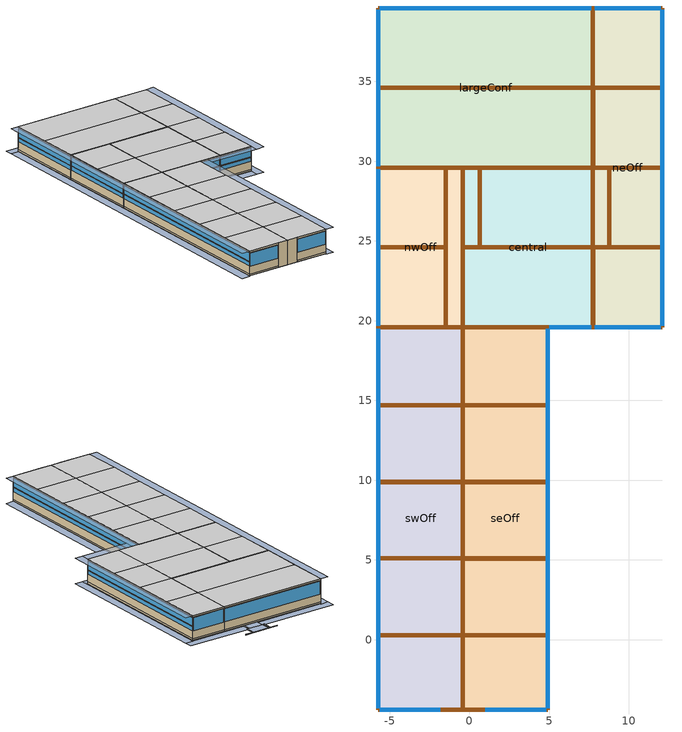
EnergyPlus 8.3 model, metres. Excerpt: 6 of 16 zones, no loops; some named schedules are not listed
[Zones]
central
 floor to underfloor_void_space (internal_floor_4): 7.75,19.6 -0.41,19.6 -0.41,29.6 7.75,29.6 z1.12
 wall outside (insulated_metal_panel_wall_mull): 4.91,19.6 7.75,19.6 z1.12:1.32; 4.91,19.6 7.75,19.6 z3.92:4.12
 wall outside (insulated_metal_panel_wall_5): 4.91,19.6 7.75,19.6 z1.32:3.92
 wall to nwOff (internal_partition_9): -0.41,19.6 -0.41,29.6 z1.12:4.12
 wall to seOff (internal_partition_9): 4.91,19.6 -0.41,19.6 z1.12:4.12
 wall to largeConf (internal_partition_9): 7.74,29.6 -0.41,29.6 z1.12:4.12
 wall to neOff (internal_partition_9): 7.74,29.6 7.74,19.6 z1.12:4.12
 window (lowe_double_layer_uip0d43_100123456): 5.01,19.6 7.65,19.6 z2.84:3.87; 5.01,19.6 7.65,19.6 z2.27:2.74
 door inside (IRTSurface): 7.73,29.6 -0.41,29.6 / 7.74,29.59 7.74,19.6 / 4.9,19.6 -0.41,19.6 / -0.41,19.6 -0.41,29.59 z1.12:4.12; 7.74,24.6 -0.41,24.6 -0.41,19.6 7.74,19.6 z4.12; 0.65,24.6 7.74,24.6 7.74,29.59 0.65,29.59 z4.12
 ceiling to roofN0 (ceiling_tile_panel_12): -0.41,19.6 7.75,19.6 7.75,24.6 -0.41,24.6 z4.12
 ceiling to roofN1 (cooled_panel_12): -0.41,24.6 7.75,24.6 7.75,29.6 -0.41,29.6 z4.12
neOff
 floor to underfloor_void_space (internal_floor_noCarpet): 12.1,19.6 7.75,19.6 7.75,39.6 12.1,39.6 z1.12
 wall outside (insulated_metal_panel_wall_mull): 7.75,19.6 12.1,19.6 12.1,39.61 7.75,39.61 z1.12:1.32; 7.75,19.6 12.1,19.6 12.1,39.61 7.75,39.61 z3.92:4.12
 wall outside (insulated_metal_panel_wall_5): 7.75,19.6 12.1,19.6 12.1,39.61 7.75,39.61 z1.32:3.92
 wall to largeConf (internal_partition_9): 7.75,29.6 7.75,39.6 z1.12:4.12
 window (lowe_double_layer_uip0d43_100123456): 12.1,19.7 12.1,39.51 / 7.85,19.6 12,19.6 z2.84:3.87; 12.1,19.7 12.1,39.51 / 7.85,19.6 12,19.6 z2.27:2.74; 12,39.61 7.85,39.61 z2.27:3.87
 door inside (IRTSurface): 7.75,29.6 7.75,39.59 z1.12:4.12; 7.75,34.6 12.1,34.6 12.1,39.6 7.75,39.6 z4.12; 7.76,19.6 12.1,19.6 12.1,24.6 7.76,24.6 z4.12; 8.76,24.6 12.1,24.6 12.1,29.59 8.76,29.59 z4.12; 7.75,29.6 12.1,29.6 12.1,34.59 7.75,34.59 z4.12
 ceiling to roofN0 (ceiling_tile_panel_12): 7.75,19.6 12.1,19.6 12.1,24.6 7.75,24.6 z4.12
 ceiling to roofN3 (ceiling_tile_panel_12): 7.75,34.6 12.1,34.6 12.1,39.6 7.75,39.6 z4.12
 ceiling to roofN1 (cooled_panel_12): 7.75,24.6 12.1,24.6 12.1,29.6 7.75,29.6 z4.12
 ceiling to roofN2 (ceiling_tile_panel_12): 7.75,29.6 12.1,29.6 12.1,34.6 7.75,34.6 z4.12
seOff
 floor to underfloor_void_space (internal_floor_4): 4.91,-4.41 -0.41,-4.41 -0.41,19.6 4.91,19.6 z1.12
 wall outside (insulated_metal_panel_wall_5): 0.91,-4.41 4.91,-4.41 4.91,19.6 z1.32:3.92
 wall outside (insulated_metal_panel_wall_mull): 0.91,-4.41 4.91,-4.41 4.91,19.6 z3.92:4.12; 0.91,-4.41 4.91,-4.41 4.91,19.6 z1.12:1.32
 wall to swOff (internal_partition_9): -0.41,19.6 -0.41,-4.41 z1.12:4.12
 wall adiabatic (insulated_metal_panel_wall_5): -0.41,-4.41 0.91,-4.41 z1.12:4.12
 window (lowe_double_layer_uip0d43_100123456): 4.91,-4.31 4.91,19.5 z2.27:2.74; 4.91,-4.31 4.91,19.5 z2.84:3.87; 1.01,-4.41 4.81,-4.41 z2.27:3.87
 door inside (IRTSurface): -0.41,19.6 -0.41,-4.4 z1.12:4.12; -0.41,0.29 4.91,0.29 4.91,5.08 -0.41,5.08 z4.12; -0.41,5.09 4.91,5.09 4.91,9.88 -0.41,9.88 z4.12; -0.41,9.89 4.91,9.89 4.91,14.68 -0.41,14.68 z4.12; -0.41,-4.41 4.91,-4.41 4.91,0.28 -0.41,0.28 z4.12; -0.41,14.69 4.91,14.69 4.91,19.59 -0.41,19.59 z4.12
 ceiling to roofS1 (ceiling_tile_panel_12): -0.41,0.29 4.91,0.29 4.91,5.09 -0.41,5.09 z4.12
 ceiling to roofS2 (ceiling_tile_panel_12): -0.41,5.09 4.91,5.09 4.91,9.89 -0.41,9.89 z4.12
 ceiling to roofS3 (ceiling_tile_panel_12): -0.41,9.89 4.91,9.89 4.91,14.69 -0.41,14.69 z4.12
 ceiling to roofS0 (ceiling_tile_panel_12): -0.41,-4.41 4.91,-4.41 4.91,0.29 -0.41,0.29 z4.12
 ceiling to roofS4 (ceiling_tile_panel_12): -0.41,14.69 4.91,14.69 4.91,19.6 -0.41,19.6 z4.12
swOff
 floor to underfloor_void_space (internal_floor_4): -0.41,-4.41 -5.72,-4.41 -5.72,19.6 -0.41,19.6 z1.12
 wall outside (insulated_metal_panel_wall_mull): -5.72,19.6 -5.72,-4.41 -1.72,-4.41 z3.92:4.12; -5.72,19.6 -5.72,-4.41 -1.72,-4.41 z1.12:1.32
 wall outside (insulated_metal_panel_wall_5): -5.72,19.6 -5.72,-4.41 -1.72,-4.41 z1.32:3.92
 wall to nwOff (internal_partition_9): -5.72,19.6 -0.41,19.6 z1.12:4.12
 wall adiabatic (insulated_metal_panel_wall_5): -1.72,-4.41 -0.41,-4.41 z1.12:4.12
 window (lowe_double_layer_uip0d43_100123456): -5.72,19.5 -5.72,-4.31 z2.84:3.87; -5.72,19.5 -5.72,-4.31 z2.27:2.74; -5.62,-4.41 -1.82,-4.41 z2.27:3.87
 door inside (IRTSurface): -5.72,19.6 -0.42,19.6 z1.12:4.12; -5.72,5.09 -0.41,5.09 -0.41,9.88 -5.72,9.88 z4.12; -5.72,9.89 -0.41,9.89 -0.41,14.68 -5.72,14.68 z4.12; -5.72,-4.41 -0.41,-4.41 -0.41,0.28 -5.72,0.28 z4.12; -5.72,14.69 -0.41,14.69 -0.41,19.59 -5.72,19.59 z4.12
 ceiling to roofS1 (ceiling_tile_panel_12): -5.72,0.29 -0.41,0.29 -0.41,5.09 -5.72,5.09 z4.12
 ceiling to roofS2 (ceiling_tile_panel_12): -5.72,5.09 -0.41,5.09 -0.41,9.89 -5.72,9.89 z4.12
 ceiling to roofS3 (ceiling_tile_panel_12): -5.72,9.89 -0.41,9.89 -0.41,14.69 -5.72,14.69 z4.12
 ceiling to roofS0 (ceiling_tile_panel_12): -5.72,-4.41 -0.41,-4.41 -0.41,0.29 -5.72,0.29 z4.12
 ceiling to roofS4 (ceiling_tile_panel_12): -5.72,14.69 -0.41,14.69 -0.41,19.6 -5.72,19.6 z4.12
nwOff
 floor to underfloor_void_space (internal_floor_noCarpet): -0.41,19.6 -5.72,19.6 -5.72,29.6 -0.41,29.6 z1.12
 wall outside (insulated_metal_panel_wall_5): -5.72,29.6 -5.72,19.6 z1.32:3.92
 wall outside (insulated_metal_panel_wall_mull): -5.72,29.6 -5.72,19.6 z3.92:4.12; -5.72,29.6 -5.72,19.6 z1.12:1.32
 wall to largeConf (internal_partition_9): -5.72,29.6 -0.41,29.6 z1.12:4.12
 window (lowe_double_layer_uip0d43_100123456): -5.72,29.5 -5.72,19.7 z2.84:3.87; -5.72,29.5 -5.72,19.7 z2.27:2.74
 door inside (IRTSurface): -5.72,29.6 -0.42,29.6 z1.12:4.12; -5.72,19.6 -1.47,19.6 -1.47,24.59 -5.72,24.59 z4.12; -5.72,24.6 -1.47,24.6 -1.47,29.59 -5.72,29.59 z4.12
 ceiling to roofN0 (cooled_panel_12): -0.41,24.6 -5.72,24.6 -5.72,19.6 -0.41,19.6 z4.12
 ceiling to roofN1 (cooled_panel_12): -5.72,24.6 -0.41,24.6 -0.41,29.6 -5.72,29.6 z4.12
largeConf
 floor to underfloor_void_space (internal_floor_noCarpet): 7.75,29.6 -5.72,29.6 -5.72,39.6 7.75,39.6 z1.12
 wall outside (insulated_metal_panel_wall_5): 7.75,39.61 -5.72,39.6 -5.72,29.6 z1.32:3.92
 wall outside (insulated_metal_panel_wall_mull): 7.75,39.61 -5.72,39.6 -5.72,29.6 z3.92:4.12; 7.75,39.61 -5.72,39.6 -5.72,29.6 z1.12:1.32
 window (lowe_double_layer_uip0d43_100123456): -5.72,39.5 -5.72,29.7 z2.27:2.74; -5.72,39.5 -5.72,29.7 z2.84:3.87; 7.65,39.6 -5.62,39.6 z2.27:3.87
 door inside (IRTSurface): -5.72,34.6 7.74,34.6 7.74,39.59 -5.72,39.59 z4.12; -5.72,29.6 7.74,29.6 7.74,34.59 -5.72,34.59 z4.12
 ceiling to roofN3 (ceiling_tile_panel_12): -5.72,34.6 7.75,34.6 7.75,39.6 -5.72,39.6 z4.12
 ceiling to roofN2 (ceiling_tile_panel_12): -5.72,29.6 7.75,29.6 7.75,34.6 -5.72,34.6 z4.12
shading: 1.88,41.75 2.88,41.75 / 2.88,41.75 2.88,40.61 / 2.88,40.61 3.18,40.61 / 3.18,40.61 3.19,39.6 / 3.19,39.6 4.98,39.6 / 4.98,39.6 4.98,40.61 / 4.98,40.61 5.28,40.61 / 5.28,40.61 5.28,41.75 / 5.28,41.75 6.28,41.75 z1.02:1.12; 13.1,18.6 12.1,18.6 12.1,39.61 13.1,39.61 z4.12; 5.91,-4.41 4.91,-4.41 4.91,19.6 5.91,19.6 z4.12; 12.1,18.6 5.92,18.6 5.92,19.6 12.1,19.6 z4.12; -5.72,-4.4 -6.72,-4.4 -6.72,39.61 -5.72,39.61 z4.12; -5.72,-4.41 -6.72,-4.41 -6.72,39.6 -5.72,39.6 z1.02; 5.91,-4.41 4.91,-4.41 4.91,19.6 5.91,19.6 z1.02; 12.1,18.6 5.92,18.6 5.92,19.6 12.1,19.6 z1.02; 13.1,18.59 12.1,18.59 12.1,39.6 13.1,39.6 z1.02; 4.98,39.6 3.19,39.6 3.18,40.61 4.98,40.61 z1.02; 5.28,40.61 4.98,40.61 4.98,41.75 5.28,41.75 z1.02; 4.98,40.61 2.88,40.61 2.88,41.75 4.98,41.75 z1.02; 3.19,39.6 4.98,39.6 4.98,40.61 3.18,40.61 z1.12; 3.18,40.61 5.28,40.61 5.28,41.75 3.17,41.75 z1.12; 3.18,39.61 -6.72,39.6 -6.72,40.6 3.18,40.61 z1.02; 13.1,39.61 4.98,39.6 4.98,40.6 13.1,40.61 z1.02
[Building]
Building: North Axis {deg}=15; Terrain=Suburbs; Loads Convergence Tolerance Value=0.04; Temperature Convergence Tolerance Value {deltaC}=0.4; Solar Distribution=FullExterior; Maximum Number of Warmup Days=25; Minimum Number of Warmup Days=6
[Site:Location]
Pittsburgh PA USA: Latitude {deg}=40.36; Longitude {deg}=-79.92; Time Zone {hr}=-5; Elevation {m}=388
[SizingPeriod:DesignDay] Day of Month=15; Humidity Condition Type=WetBulb; Barometric Pressure {Pa}=96749.9; Wind Direction {deg}=0; Rain Indicator=No; Snow Indicator=No
Name | Month | Day Type | Maximum Dry-Bulb Temperature {C} | Daily Dry-Bulb Temperature Range {deltaC} | Wetbulb or DewPoint at Maximum Dry-Bulb {C} | Wind Speed {m/s} | Daylight Saving Time Indicator | Sky Clearness
Summer Design Day in Pittsburgh PA 99.6 | 7 | SummerDesignDay | 32.2 | 9.8 | 22.4 | 0 | Yes | 0.98
Winter Design Day in Pittsburgh PA 99.6 | 1 | WinterDesignDay | -14.7 | 0 | -14.7 | 11.2 | No | 0
[Site:GroundTemperature:BuildingSurface]
18, 18, 18, 18, 18, 18, 18, 18, 18, 18, 18, 18
[Site:GroundTemperature:FCfactorMethod]
January Ground Temperature {C}=2.1; February Ground Temperature {C}=1.21; March Ground Temperature {C}=2.79; April Ground Temperature {C}=5.27; May Ground Temperature {C}=11.76; June Ground Temperature {C}=16.77; July Ground Temperature {C}=20.14; August Ground Temperature {C}=21.17; September Ground Temperature {C}=19.42; October Ground Temperature {C}=15.53; November Ground Temperature {C}=10.34; December Ground Temperature {C}=5.52
[Site:GroundTemperature:Shallow]
14, 14, 14, 14, 14, 14, 14, 14, 14, 14, 14, 14
[Site:GroundTemperature:Deep]
14, 14, 14, 14, 14, 14, 14, 14, 14, 14, 14, 14
[Site:GroundReflectance]
0.2, 0.2, 0.2, 0.2, 0.2, 0.2, 0.2, 0.2, 0.2, 0.2, 0.2, 0.2
[Site:GroundReflectance:SnowModifier]
2, 2
[Material]
aerated_concrete_1cm: Rough, 0.05, 1.13, 2000, 1000, 0.9, 0.6, 0.6
steel_5mm: Rough, 0.05, 45, 7800, 480, 0.9, 0.6, 0.6
foam_polyisocyanate_105mm; foam_polyisocyanate_105mm_mull: Rough, 0.105, 0.03, 45, 1470, 0.9, 0.6, 0.6
gypsum_plasterboard_25mm: Rough, 0.025, 0.25, 900, 1000, 0.9, 0.5, 0.5
ceiling_tile_1cm: Rough, 0.005, 0.056, 380, 1000, 0.9, 0.5, 0.5
copper_2mm: Rough, 0.005, 200, 7000, 460, 0.9, 0.6, 0.6
[Material:NoMass] Roughness=Rough; Thermal Absorptance=0.9; Solar Absorptance=0.7; Visible Absorptance=0.7
Name | Thermal Resistance {m2-K/W}
carpet | 0.28
air_gap_10mm | 0.15
[Material:InfraredTransparent]
IRTMaterial
[WindowMaterial:SimpleGlazingSystem]
iw_ext_win_simple: U-Factor #CaliPara4:External Window U,=2.655; was 0.292 Solar Heat Gain Coefficient #CaliPara5:External Window SHGC,=0.422; Visible Transmittance=0.252
[WindowMaterial:Shade]
internal_shade_30004: Solar Transmittance=0.05; Solar Reflectance=0.35; Visible Transmittance=0.05; Visible Reflectance=0.35; Infrared Hemispherical Emissivity=0.9; Infrared Transmittance=0; Thickness {m}=0.005; Conductivity {W/m-K}=0.1; Shade to Glass Distance {m}=0.05; Top Opening Multiplier=0; Bottom Opening Multiplier=0; Left-Side Opening Multiplier=0; Right-Side Opening Multiplier=0; Airflow Permeability=0
[WindowMaterial:Blind] Slat Orientation=Horizontal; Slat Infrared Hemispherical Transmittance=0; Blind Top Opening Multiplier=0.5; Blind Bottom Opening Multiplier=0.5; Blind Left Side Opening Multiplier=0.5; Blind Right Side Opening Multiplier=0.5; Minimum Slat Angle {deg}=0
Name | Slat Width {m} | Slat Separation {m} | Slat Thickness {m} | Slat Angle {deg} | Slat Conductivity {W/m-K} | Slat Beam Solar Transmittance | Front Side Slat Beam Solar Reflectance | Back Side Slat Beam Solar Reflectance | Slat Diffuse Solar Transmittance | Front Side Slat Diffuse Solar Reflectance | Back Side Slat Diffuse Solar Reflectance | Slat Beam Visible Transmittance | Front Side Slat Beam Visible Reflectance | Back Side Slat Beam Visible Reflectance | Slat Diffuse Visible Transmittance | Front Side Slat Diffuse Visible Reflectance | Back Side Slat Diffuse Visible Reflectance | Front Side Slat Infrared Hemispherical Emissivity | Back Side Slat Infrared Hemispherical Emissivity | Blind to Glass Distance {m} | Maximum Slat Angle {deg}
external_reflector_30001 | 0.37 | 0.37 | 0.01 | 0 | 1 | 0.332 | 0.5 | 0.1 | 0.332 | 0.5 | 0.1 | 0.337 | 0.5 | 0.1 | 0.337 | 0.5 | 0.1 | 0.84 | 0.84 | 1 | 90
blind_3002 | 0.007 | 0.005 | 0.0002 | 20 | 221 | 0 | 0.8 | 0.8 | 0 | 0.8 | 0.8 | 0 | 0.8 | 0.8 | 0 | 0.8 | 0.8 | 0.9 | 0.9 | 0.02 | 0
[Construction]
insulated_metal_panel_wall_5: steel_5mm, foam_polyisocyanate_105mm, steel_5mm
internal_partition_9: gypsum_plasterboard_25mm, air_gap_10mm, gypsum_plasterboard_25mm
lowe_double_layer_uip0d43_100123456: iw_ext_win_simple
lowe_double_layer_inside_blind_2001: iw_ext_win_simple, blind_3002
lowe_double_layer_inside_shade_2003: iw_ext_win_simple, internal_shade_30004
lowe_double_layer_outside_reflector_2004: external_reflector_30001, iw_ext_win_simple
lowe_double_layer_outside_blind_2006: blind_3002, iw_ext_win_simple
internal_floor_4: aerated_concrete_1cm, carpet
internal_floor_noCarpet: aerated_concrete_1cm
ceiling_tile_panel_12: ceiling_tile_1cm
IRTSurface: IRTMaterial
[Construction:InternalSource]
cooled_panel_12: 1, 1, 1, 0.3, copper_2mm, copper_2mm
insulated_metal_panel_wall_mull: 2, 2, 1, 0.3, steel_5mm, foam_polyisocyanate_105mm_mull, copper_2mm
[WindowProperty:ShadingControl] Shading Control Type=AlwaysOn; Shading Control Is Scheduled=No; Glare Control Is Active=No; Setpoint 2 {W/m2 or deg C}=0
Name | Shading Type | Construction with Shading | Type of Slat Angle Control for Blinds
interior_blind_control_1001 | InteriorBlind | lowe_double_layer_inside_blind_2001 | FixedSlatAngle
interior_shade_control_1003 | InteriorShade | lowe_double_layer_inside_shade_2003 | FixedSlatAngle
external_reflector_control_1004 | ExteriorBlind | lowe_double_layer_outside_reflector_2004 | BlockBeamSolar
external_blind_control_1006 | ExteriorBlind | lowe_double_layer_outside_blind_2006 | FixedSlatAngle
[Zone] Type=1; Multiplier=1; Zone Inside Convection Algorithm=TARP; Part of Total Floor Area=Yes
swOff; seOff; nwOff; neOff; central; largeConf
[RoomAirModelType]
seOff RoomAir Model: seOff, UnderFloorAirDistributionInterior, DIRECT
swOff RoomAir Model: swOff, UnderFloorAirDistributionInterior, DIRECT
[InternalMass] Construction=internal_floor_noCarpet; Total area exposed to Zone {m2} #CaliPara6=600.1234
Name | Zone
swOff_intMass | swOff
seOff_intMass | seOff
nwOff_intMass | nwOff
neOff_intMass | neOff
largeConf_intMass | largeConf
central_intMass | central
[RoomAirSettings:UnderFloorAirDistributionInterior] Number of Diffusers=8; Power per Plume=Autocalculate; Design Effective Area of Diffuser {m2}=Autocalculate; Diffuser Slot Angle from Vertical {deg}=Autocalculate; Temperature Difference Threshold for Reporting {deltaC}=0.001; Diffuser Type=Swirl; Transition Height {m}=1.7; Coefficient A=Autocalculate; Coefficient B=Autocalculate; Coefficient C=Autocalculate; Coefficient D=Autocalculate; Coefficient E=Autocalculate
seOff; swOff
[ZoneMixing] Schedule=On 24/7; Design Flow Rate Calculation Method=AirChanges/Hour; Delta Temperature=0
Name | Zone | Air Changes per Hour {ACH} #CaliPara10: Zone Mixing Rate. IW is open-plan office with very little | Source Zone | Air Changes per Hour {ACH}
nwOff_to_swOff_mixing | swOff | 10 | nwOff
swOff_to_nwOff_mixing | nwOff |  | swOff | 10
nwOff_to_central_mixing | central |  | nwOff | 10
central_to_nwOff_mixing | nwOff |  | central | 10
nwOff_to_largeConf_mixing | largeConf |  | nwOff | 10
largeConf_to_nwOff_mixing | nwOff |  | largeConf | 10
largeConf_to_central_mixing | central |  | largeConf | 10
central_to_largeConf_mixing | largeConf |  | central | 10
largeConf_to_neOff_mixing | neOff |  | largeConf | 10
neOff_to_largeConf_mixing | largeConf |  | neOff | 10
neOff_to_central_mixing | central |  | neOff | 10
central_to_neOff_mixing | neOff |  | central | 10
central_to_seOff_mixing | seOff |  | central | 10
seOff_to_central_mixing | central |  | seOff | 10
seOff_to_swOff_mixing | swOff |  | seOff | 10
swOff_to_seOff_mixing | seOff |  | swOff | 10
[People] Number of People Calculation Method=People; Fraction Radiant=0.3; Sensible Heat Fraction=AutoCalculate; Carbon Dioxide Generation Rate {m3/s-W}=3.82e-08; Enable ASHRAE 55 Comfort Warnings=No; Mean Radiant Temperature Calculation Type=ZoneAveraged; Work Efficiency Schedule=Work efficiency; Clothing Insulation Calculation Method=ClothingInsulationSchedule; Clothing Insulation Schedule=Clothing Schedule Normal; Air Velocity Schedule=AirVelocitySchedule
Name | Zone or ZoneList | Number of People Schedule | Number of People | Activity Level Schedule
People central | central | Office_EatDrink_Occ | 3 | Activity Schedule Walking
People neOff | neOff | iw_office_term_related_occ | 2 | Activity Schedule Seated
People seOff | seOff | iw_office_term_related_occ | 8 | Activity Schedule Seated
People nwOff | nwOff | iw_office_term_related_occ | 2 | Activity Schedule Seated
People swOff | swOff | iw_office_term_related_occ | 8 | Activity Schedule Seated
People largeConf | largeConf | iw_classroom_occ | 20 | Activity Schedule Seated
[Lights] Design Level Calculation Method=LightingLevel; Return Air Fraction=0; Fraction Radiant=0.42; Fraction Visible=0.18; Fraction Replaceable=1
Name | Zone or ZoneList | Schedule | Lighting Level {W}
central General lighting | central | iw_off | 1400
neOff General lighting | neOff | iw_off | 1500
seOff General lighting | seOff | iw_office_phd_light | 2400
nwOff General lighting | nwOff | iw_off | 850
swOff General lighting | swOff | iw_office_phd_light | 2400
largeConf General lighting | largeConf | iw_off | 2400
[ElectricEquipment] Design Level Calculation Method=Watts/Area; Fraction Latent=0; Fraction Radiant=0.2; Fraction Lost=0
Name | Zone or ZoneList | Schedule | Watts per Zone Floor Area {W/m2} #CaliPara11: Low equipment density zones. | Watts per Zone Floor Area {W/m2} #CaliPara12: high equipment density zones.
central Equipment 1 | central | iw_office_allyear_occ | 10
neOff Equipment 1 | neOff | iw_office_allyear_occ |  | 40
seOff Computing gain 1 | seOff | iw_office_allyear_occ | 20
nwOff Computing gain 1 | nwOff | iw_office_allyear_occ | 10
swOff Computing gain 1 | swOff | iw_office_allyear_occ | 10
largeConf Equipment 1 | largeConf | iw_classroom_occ | 10
[ZoneInfiltration:DesignFlowRate] Schedule=Infiltration_Mar_More; Design Flow Rate Calculation Method=AirChanges/Hour; Air Changes per Hour {1/hr}=0.175; Constant Term Coefficient=1; Temperature Term Coefficient=0; Velocity Term Coefficient=0; Velocity Squared Term Coefficient=0
Name | Zone or ZoneList | Design Flow Rate {m3/s}
central Infiltration | central | 0.008987
neOff Infiltration | neOff | 0.005438
seOff Infiltration | seOff | 0.00534
nwOff Infiltration | nwOff | 0.005438
swOff Infiltration | swOff | 0.00534
largeConf Infiltration | largeConf | 0.016837
[EnergyManagementSystem:Actuator]
Name | Actuated Component Unique | Actuated Component Type | Actuated Component Control Type
Set_DOAS_desiccant_sys_op | DOAS_desiccant_sys_op | Schedule:Compact | Schedule Value
Set_desiccant_wheel_op | desiccant_wheel_op | Schedule:Compact | Schedule Value
Set_regen_fan_op | regen_fan_op | Schedule:Compact | Schedule Value
Set_oat | Environment | Weather Data | Outdoor Dry Bulb
Set_oah | Environment | Weather Data | Outdoor Relative Humidity
Set_oadwp | Environment | Weather Data | Outdoor Dew Point
Set_solDir | Environment | Weather Data | Direct Solar
Set_solDif | Environment | Weather Data | Diffuse Solar
Set_wds | Environment | Weather Data | Wind Speed
Set_wdd | Environment | Weather Data | Wind Direction
[EnergyManagementSystem:OutputVariable]
IW North Zone Average Temperature: IW_Node4_N_T_Ave; Averaged; ZoneTimeStep; ; C
IW Chilled Water System Internal Enable Flag: IW_CWS_IEN; Averaged; ZoneTimeStep
IW Hot Water System OA Enable Flag: IW_HW_OEN; Averaged; ZoneTimeStep
IW Cooling Mode Flag: IW_COOLMODE; Averaged; ZoneTimeStep
IW Heating Mode Flag: IW_HEATMODE; Averaged; ZoneTimeStep
IW Swing Mode Flag: IW_SWINGMODE; Averaged; ZoneTimeStep
IW Free Cooling Mode Flag: IW_FREECOOL; Averaged; ZoneTimeStep
IW Maximum Dewpoint of North Zones: IW_MAX_ZDP; Averaged; ZoneTimeStep; ; C
IW Average Dewpoint of North Zones: IW_AVG_ZDP; Averaged; ZoneTimeStep; ; C
IW Effective Zone Air Temperature Setpoint: IAT_EFFEC_STPT; Averaged; ZoneTimeStep; ; C
IW Is Daytime Flag: IS_DAY; Averaged; ZoneTimeStep
IW Average CO2 Level of Sensored Zones: AVE_CO2; Averaged; ZoneTimeStep; ; ppm
IW Heating Switch Flag: Heating_switch; Averaged; ZoneTimeStep
IW Base Zone Air Temperature Setpoint: IAT_temp_stpt_base; Averaged; ZoneTimeStep; ; C
IW Hot Water System OA Enable Flag OA Setpoint: HWOEN_stpt; Averaged; ZoneTimeStep; ; C
IW Zone Air Temperature Setpoint Heating Setback for Weekend: Heating_weekendsetback; Averaged; ZoneTimeStep; ; C
IW Zone Air Temperature Setpoint Heating Setback for Night: Heating_nightsetback; Averaged; ZoneTimeStep; ; C
IW Hot Water System Supply Water Temperature Setpoint: Heating_spw_stpt; Averaged; ZoneTimeStep; ; C
IW Semco Operation Enable on Indoor Air Temperature Flag Temperature Setpoint: Semco_T_SP; Averaged; ZoneTimeStep; ; C
IW Semco Operation Enable on Indoor Air Dewpoint Flag Temperature Setpoint: Semco_DP_SP; Averaged; ZoneTimeStep; ; C
IW Semco DX Coil Leaving Temperature Setpoint: DOAS_RADT_STPT; Averaged; ZoneTimeStep; ; C
IW Semco Operation Flag: SEMCO_SYS_OP_SENSOR; Averaged; ZoneTimeStep
IW Outdoor Dry Bulb Air Temperature: OAT2017_SENSOR; Averaged; ZoneTimeStep; ; C
IW Outdoor Air Relative Humidity: OAH2017_SENSOR; Averaged; ZoneTimeStep; ; %
IW Outdoor Air Dew Point: OADWP2017_SENSOR; Averaged; ZoneTimeStep; ; C
IW Outdoor Air Wind Speed: OAWDS2017_SENSOR; Averaged; ZoneTimeStep; ; m/s
IW Outdoor Air Wind Direction: OAWDD2017_SENSOR; Averaged; ZoneTimeStep; ; deg
IW Outdoor Direct Beam Solar Radiation: SOLDIR2017_SENSOR; Averaged; ZoneTimeStep; ; W/m2
IW Outdoor Diffuse Horizontal Solar Radiation: SOLDIF2017_SENSOR; Averaged; ZoneTimeStep; ; W/m2
IW Mullion Operation Flag Action: Set_mullion_op; Averaged; ZoneTimeStep
IW Radiant Panel Operation Flag Action: Set_radiant_panel_op; Averaged; ZoneTimeStep
IW Coolwave Operation Flag Action: Set_coolwave_op; Averaged; ZoneTimeStep
IW seOff FCU Operation Flag Action: Set_seOff_fcu_op; Averaged; ZoneTimeStep
